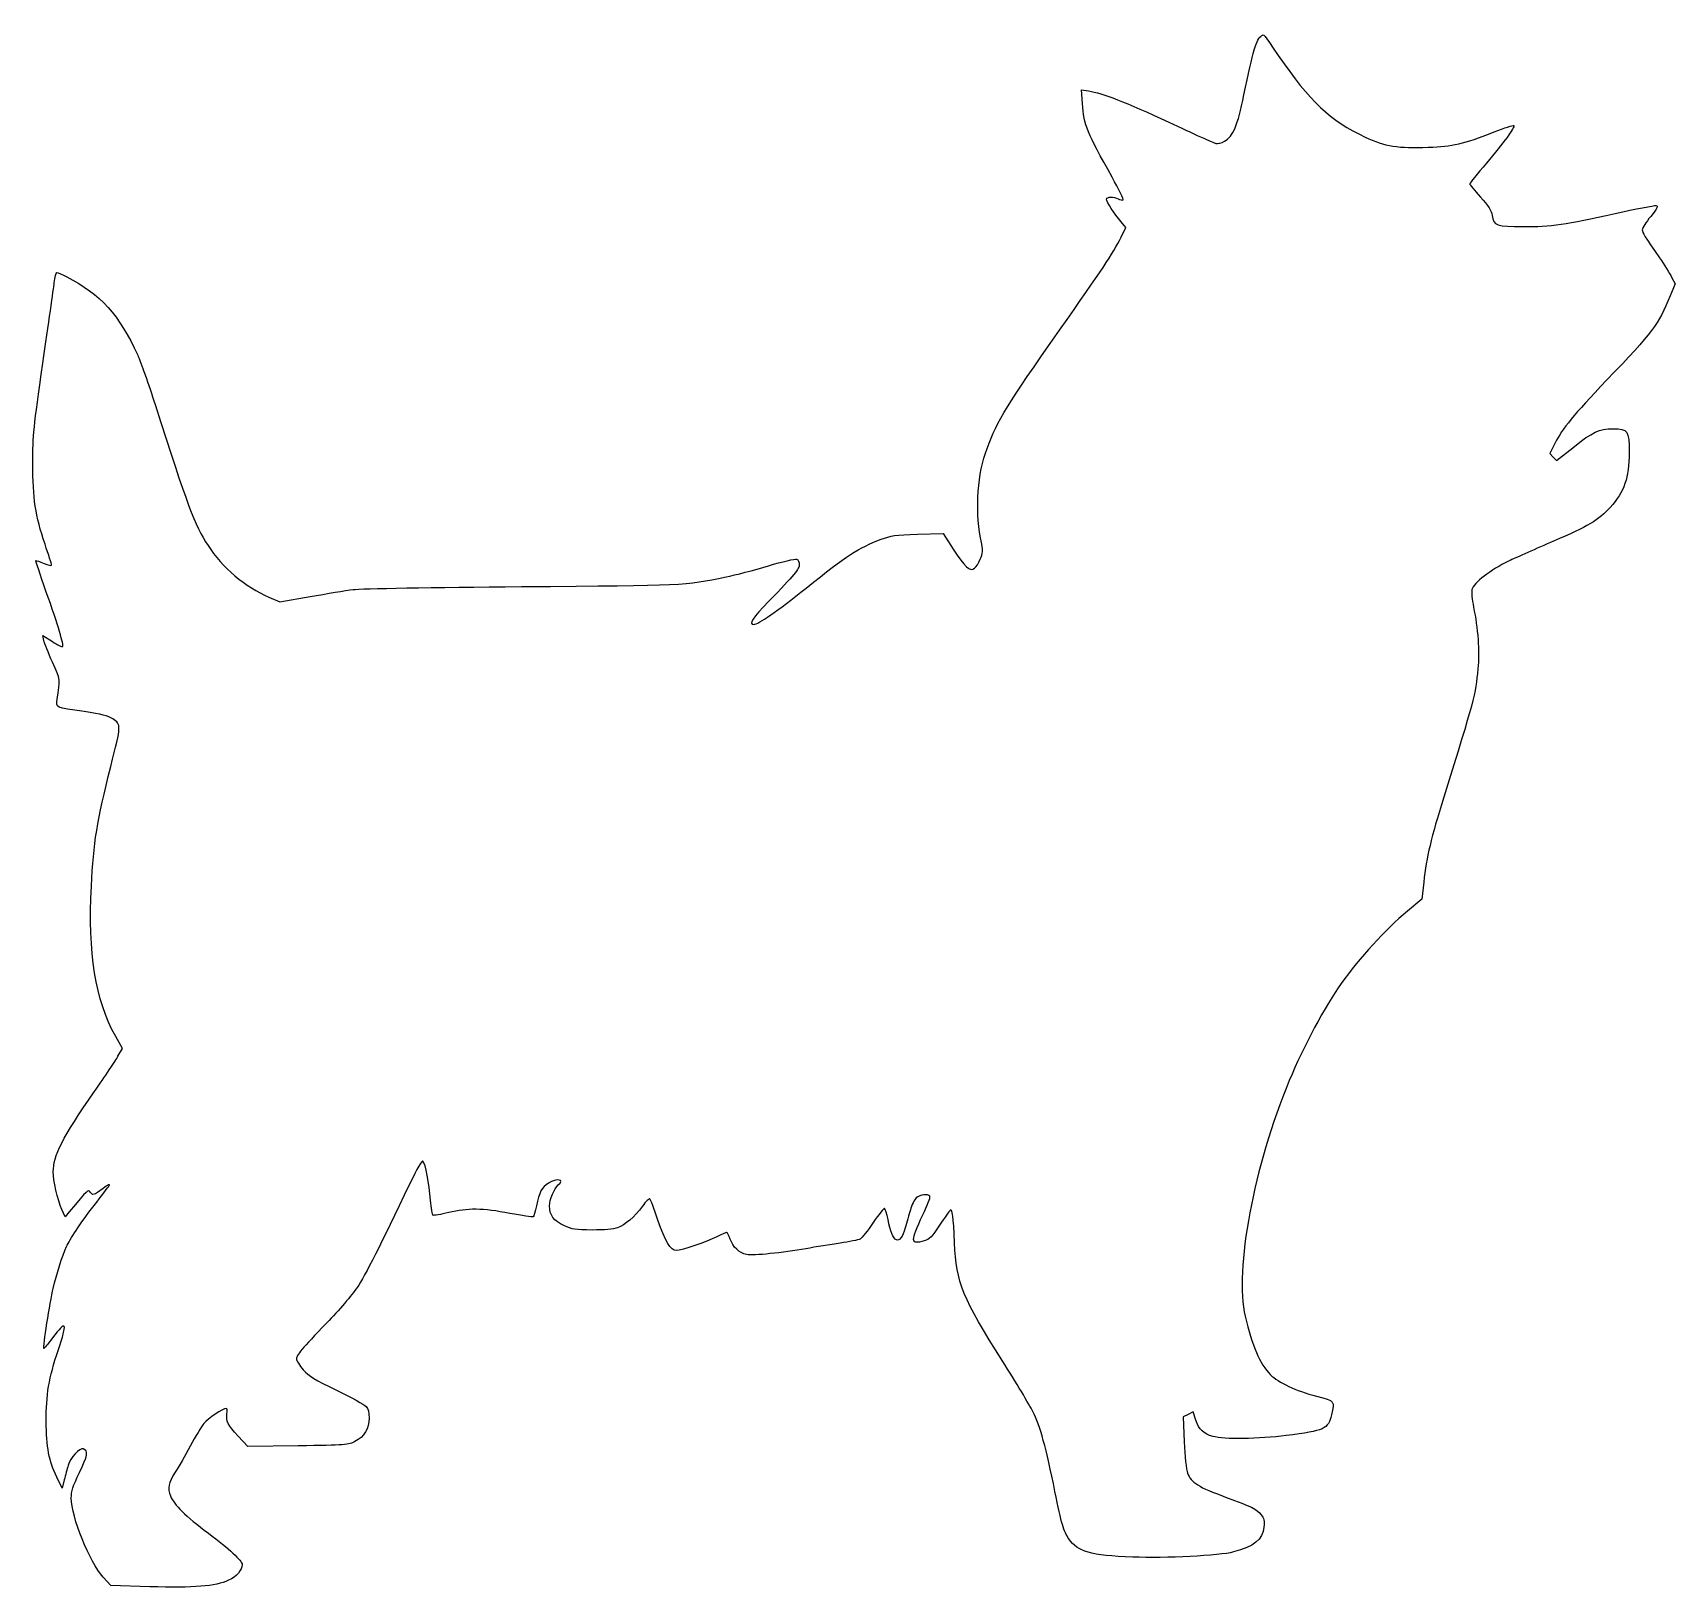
# Model space of a CAD drawing. Header units: centimetres. Extents: x -17.6 to 17.6, y -16.7 to 16.7.
import ezdxf

# ---------------------------------------------------------------- set-up
doc = ezdxf.new("R2010")
doc.units = ezdxf.units.CM
doc.header["$MEASUREMENT"] = 0
doc.layers.add('Layer 1', color=7, linetype='Continuous')

msp = doc.modelspace()

# ---------------------------------------------------------------- linework, layer by layer
at = {"layer": 'Layer 1'}
msp.add_open_spline([(8.763, 16.64053), (8.65011, 16.56997), (8.57603, 16.31597), (8.382, 15.367), (8.382, 15.367), (8.24442, 14.69672), (8.15622, 14.49211), (7.96219, 14.37217), (7.96219, 14.37217), (7.89869, 14.33689), (7.81755, 14.31573), (7.77875, 14.32631), (7.77875, 14.32631), (7.73994, 14.33689), (7.28486, 14.5415), (6.76628, 14.78492), (6.76628, 14.78492), (5.83495, 15.21884), (5.34811, 15.40581), (5.04825, 15.4552), (5.04825, 15.4552), (5.04825, 15.4552), (4.89303, 15.47989), (4.89303, 15.47989), (4.89303, 15.47989), (4.89303, 15.47989), (4.9142, 15.18356), (4.9142, 15.18356), (4.9142, 15.18356), (4.94948, 14.71084), (5.00945, 14.5662), (5.55273, 13.59959), (5.55273, 13.59959), (5.7009, 13.33853), (5.80673, 13.11981), (5.78909, 13.11276), (5.78909, 13.11276), (5.76792, 13.1057), (5.72206, 13.11629), (5.68326, 13.13745), (5.68326, 13.13745), (5.58448, 13.19037), (5.43279, 13.18684), (5.43279, 13.13039), (5.43279, 13.13039), (5.43279, 13.07395), (5.5986, 12.81289), (5.74323, 12.64708), (5.74323, 12.64708), (5.74323, 12.64708), (5.84906, 12.52361), (5.84906, 12.52361), (5.84906, 12.52361), (5.84906, 12.52361), (5.74323, 12.31194), (5.74323, 12.31194), (5.74323, 12.31194), (5.55979, 11.95563), (5.33754, 11.61344), (4.42384, 10.31875), (4.42384, 10.31875), (3.28084, 8.69597), (3.10092, 8.39964), (2.86809, 7.78228), (2.86809, 7.78228), (2.66348, 7.23547), (2.61056, 6.50875), (2.72698, 5.85964), (2.72698, 5.85964), (2.78342, 5.55978), (2.78342, 5.53861), (2.71992, 5.40103), (2.71992, 5.40103), (2.68464, 5.31989), (2.63173, 5.23522), (2.59998, 5.207), (2.59998, 5.207), (2.50473, 5.12939), (2.38479, 5.23875), (2.14137, 5.61622), (2.14137, 5.61622), (2.14137, 5.61622), (1.92265, 5.95136), (1.92265, 5.95136), (1.92265, 5.95136), (1.92265, 5.95136), (1.37584, 5.93725), (1.37584, 5.93725), (1.37584, 5.93725), (0.89606, 5.92314), (0.80081, 5.90903), (0.5962, 5.83142), (0.5962, 5.83142), (0.08467, 5.63386), (-0.11994, 5.49981), (-1.01599, 4.78367), (-1.01599, 4.78367), (-1.64041, 4.28273), (-2.0461, 4.00403), (-2.14135, 4.00403), (-2.14135, 4.00403), (-2.25424, 4.00403), (-2.16252, 4.14514), (-1.82385, 4.49439), (-1.82385, 4.49439), (-1.26293, 5.07295), (-1.16416, 5.19289), (-1.16416, 5.29167), (-1.16416, 5.29167), (-1.16416, 5.34106), (-1.18885, 5.39045), (-1.2206, 5.40456), (-1.2206, 5.40456), (-1.25235, 5.41514), (-1.52399, 5.35164), (-1.82738, 5.25992), (-1.82738, 5.25992), (-2.1343, 5.1682), (-2.53999, 5.06236), (-2.73402, 5.02356), (-2.73402, 5.02356), (-3.66183, 4.83659), (-3.57716, 4.84012), (-7.1261, 4.81542), (-7.1261, 4.81542), (-9.0311, 4.79778), (-10.57979, 4.77309), (-10.74207, 4.75192), (-10.74207, 4.75192), (-10.89729, 4.73075), (-11.31357, 4.66373), (-11.66635, 4.60023), (-11.66635, 4.60023), (-11.66635, 4.60023), (-12.31193, 4.48734), (-12.31193, 4.48734), (-12.31193, 4.48734), (-12.31193, 4.48734), (-12.54829, 4.58965), (-12.54829, 4.58965), (-12.54829, 4.58965), (-13.05276, 4.80132), (-13.56076, 5.23171), (-13.8571, 5.69384), (-13.8571, 5.69384), (-14.14991, 6.14892), (-14.29807, 6.54756), (-14.99304, 8.7242), (-14.99304, 8.7242), (-15.13062, 9.15459), (-15.29996, 9.63084), (-15.36698, 9.78253), (-15.36698, 9.78253), (-15.75856, 10.64331), (-16.16779, 11.09486), (-16.88745, 11.46175), (-16.88745, 11.46175), (-16.98976, 11.51114), (-17.08501, 11.55347), (-17.10264, 11.55347), (-17.10264, 11.55347), (-17.12028, 11.55347), (-17.1485, 11.45469), (-17.15908, 11.33475), (-17.15908, 11.33475), (-17.17319, 11.21128), (-17.28255, 10.43869), (-17.4025, 9.61319), (-17.4025, 9.61319), (-17.60358, 8.21266), (-17.61769, 8.07155), (-17.61769, 7.46125), (-17.61769, 7.46125), (-17.61769, 6.69572), (-17.56477, 6.34647), (-17.35663, 5.72558), (-17.35663, 5.72558), (-17.27902, 5.4998), (-17.21552, 5.29872), (-17.21552, 5.27755), (-17.21552, 5.27755), (-17.21552, 5.25638), (-17.2896, 5.27402), (-17.3778, 5.31283), (-17.3778, 5.31283), (-17.46952, 5.35164), (-17.54713, 5.37633), (-17.55419, 5.3728), (-17.55419, 5.3728), (-17.55772, 5.36574), (-17.45894, 5.07294), (-17.33547, 4.71663), (-17.33547, 4.71663), (-17.06736, 3.95816), (-16.94741, 3.55599), (-16.97564, 3.52777), (-16.97564, 3.52777), (-16.98622, 3.51366), (-17.08853, 3.56305), (-17.19789, 3.63713), (-17.19789, 3.63713), (-17.19789, 3.63713), (-17.4025, 3.76766), (-17.4025, 3.76766), (-17.4025, 3.76766), (-17.4025, 3.76766), (-17.38133, 3.6583), (-17.38133, 3.6583), (-17.38133, 3.6583), (-17.37075, 3.60186), (-17.28608, 3.39019), (-17.19436, 3.18911), (-17.19436, 3.18911), (-17.02503, 2.80458), (-17.02503, 2.82222), (-17.09558, 2.39536), (-17.09558, 2.39536), (-17.1238, 2.21544), (-17.13791, 2.2225), (-16.5135, 2.13078), (-16.5135, 2.13078), (-16.13956, 2.07786), (-16.0055, 2.04259), (-15.90319, 1.97556), (-15.90319, 1.97556), (-15.71622, 1.85209), (-15.71622, 1.85562), (-15.94552, 0.9525), (-15.94552, 0.9525), (-16.24185, -0.22225), (-16.31594, -0.68086), (-16.3618, -1.61219), (-16.3618, -1.61219), (-16.43588, -3.06563), (-16.27713, -4.04283), (-15.83969, -4.84011), (-15.83969, -4.84011), (-15.83969, -4.84011), (-15.69505, -5.10117), (-15.69505, -5.10117), (-15.69505, -5.10117), (-15.69505, -5.10117), (-15.7903, -5.26698), (-15.7903, -5.26698), (-15.7903, -5.26698), (-15.84322, -5.3587), (-16.07252, -5.7009), (-16.30183, -6.03251), (-16.30183, -6.03251), (-16.98269, -7.01676), (-17.18025, -7.40482), (-17.18025, -7.74348), (-17.18025, -7.74348), (-17.18025, -7.92692), (-17.085, -8.34673), (-16.99681, -8.55487), (-16.99681, -8.55487), (-16.99681, -8.55487), (-16.92625, -8.71362), (-16.92625, -8.71362), (-16.92625, -8.71362), (-16.92625, -8.71362), (-16.83806, -8.60779), (-16.83806, -8.60779), (-16.83806, -8.60779), (-16.43237, -8.12096), (-16.42884, -8.12096), (-16.3865, -8.18093), (-16.3865, -8.18093), (-16.32653, -8.25854), (-16.31594, -8.25501), (-16.11133, -8.10685), (-16.11133, -8.10685), (-16.00197, -8.02571), (-15.94905, -8.00102), (-15.9808, -8.04335), (-15.9808, -8.04335), (-16.00902, -8.08568), (-16.15366, -8.27618), (-16.30183, -8.46668), (-16.30183, -8.46668), (-16.61227, -8.8759), (-16.82747, -9.19693), (-16.8945, -9.34862), (-16.8945, -9.34862), (-16.98622, -9.55323), (-17.11322, -9.95187), (-17.18025, -10.2482), (-17.18025, -10.2482), (-17.25081, -10.54453), (-17.4025, -11.5182), (-17.38133, -11.53937), (-17.38133, -11.53937), (-17.3778, -11.5429), (-17.29314, -11.44412), (-17.19789, -11.31359), (-17.19789, -11.31359), (-16.8945, -10.91142), (-16.86628, -10.9714), (-17.07442, -11.5817), (-17.07442, -11.5817), (-17.27198, -12.16731), (-17.33548, -12.53773), (-17.33195, -13.1057), (-17.33195, -13.1057), (-17.32842, -13.65251), (-17.27198, -13.95237), (-17.10264, -14.30162), (-17.10264, -14.30162), (-17.10264, -14.30162), (-16.98975, -14.53445), (-16.98975, -14.53445), (-16.98975, -14.53445), (-16.98975, -14.53445), (-16.94389, -14.35806), (-16.94389, -14.35806), (-16.94389, -14.35806), (-16.9192, -14.25928), (-16.88039, -14.1217), (-16.85922, -14.05114), (-16.85922, -14.05114), (-16.81689, -13.88533), (-16.61228, -13.65956), (-16.53466, -13.69131), (-16.53466, -13.69131), (-16.42177, -13.73364), (-16.43941, -13.83948), (-16.6158, -14.19931), (-16.6158, -14.19931), (-16.76044, -14.49917), (-16.79219, -14.59795), (-16.79219, -14.74964), (-16.79219, -14.74964), (-16.79219, -15.15181), (-16.40061, -16.12195), (-16.1078, -16.4465), (-16.1078, -16.4465), (-16.1078, -16.4465), (-15.94552, -16.62642), (-15.94552, -16.62642), (-15.94552, -16.62642), (-15.94552, -16.62642), (-15.10944, -16.65111), (-15.10944, -16.65111), (-15.10944, -16.65111), (-14.14988, -16.68286), (-13.70891, -16.64405), (-13.41611, -16.51353), (-13.41611, -16.51353), (-13.24678, -16.43592), (-13.1233, -16.29128), (-13.1233, -16.17839), (-13.1233, -16.17839), (-13.1233, -16.09725), (-13.40905, -15.83267), (-13.84649, -15.50458), (-13.84649, -15.50458), (-14.34743, -15.13064), (-14.58027, -14.90133), (-14.66493, -14.70377), (-14.66493, -14.70377), (-14.73196, -14.54149), (-14.70726, -14.4286), (-14.5591, -14.19224), (-14.5591, -14.19224), (-14.49207, -14.08993), (-14.34743, -13.83946), (-14.23807, -13.63485), (-14.23807, -13.63485), (-14.12518, -13.43024), (-13.99465, -13.21152), (-13.94526, -13.14802), (-13.94526, -13.14802), (-13.86765, -13.04571), (-13.53957, -12.82346), (-13.46195, -12.82346), (-13.46195, -12.82346), (-13.44784, -12.82346), (-13.44078, -12.87638), (-13.45137, -12.93988), (-13.45137, -12.93988), (-13.47254, -13.10216), (-13.43726, -13.17271), (-13.20795, -13.42319), (-13.20795, -13.42319), (-13.20795, -13.42319), (-13.00334, -13.64191), (-13.00334, -13.64191), (-13.00334, -13.64191), (-13.00334, -13.64191), (-11.92384, -13.6278), (-11.92384, -13.6278), (-11.92384, -13.6278), (-10.90078, -13.61369), (-10.84081, -13.61016), (-10.70323, -13.53608), (-10.70323, -13.53608), (-10.50567, -13.43377), (-10.39984, -13.25739), (-10.39984, -13.03161), (-10.39984, -13.03161), (-10.39984, -12.90814), (-10.41748, -12.83405), (-10.46334, -12.78114), (-10.46334, -12.78114), (-10.50215, -12.74233), (-10.78437, -12.58711), (-11.09834, -12.43542), (-11.09834, -12.43542), (-11.57106, -12.20611), (-11.69101, -12.13203), (-11.81095, -11.99445), (-11.81095, -11.99445), (-11.89209, -11.8992), (-11.95912, -11.79689), (-11.95912, -11.76162), (-11.95912, -11.76162), (-11.95912, -11.68048), (-11.85329, -11.55348), (-11.30648, -10.98904), (-11.30648, -10.98904), (-11.05248, -10.72798), (-10.75967, -10.38579), (-10.65737, -10.23057), (-10.65737, -10.23057), (-10.48098, -9.96951), (-10.15643, -9.32746), (-9.52848, -8.0116), (-9.52848, -8.0116), (-9.36267, -7.65882), (-9.2639, -7.49654), (-9.24273, -7.51771), (-9.24273, -7.51771), (-9.18981, -7.57063), (-9.10515, -8.00102), (-9.08045, -8.35379), (-9.08045, -8.35379), (-9.06634, -8.52312), (-9.04517, -8.67129), (-9.02753, -8.67835), (-9.02753, -8.67835), (-9.01342, -8.68893), (-8.86172, -8.66424), (-8.68886, -8.62191), (-8.68886, -8.62191), (-8.28317, -8.52313), (-7.96214, -8.52666), (-7.37653, -8.63955), (-7.37653, -8.63955), (-7.11547, -8.68894), (-6.89322, -8.72069), (-6.87911, -8.71363), (-6.87911, -8.71363), (-6.865, -8.70657), (-6.83325, -8.59721), (-6.80855, -8.47727), (-6.80855, -8.47727), (-6.74858, -8.18799), (-6.68861, -8.07158), (-6.55102, -7.99044), (-6.55102, -7.99044), (-6.36758, -7.87755), (-6.19119, -7.9093), (-6.33935, -8.02925), (-6.33935, -8.02925), (-6.42402, -8.09981), (-6.52632, -8.34322), (-6.52632, -8.47728), (-6.52632, -8.47728), (-6.52632, -8.67484), (-6.4346, -8.79831), (-6.21588, -8.90061), (-6.21588, -8.90061), (-6.03596, -8.98528), (-5.97246, -8.99233), (-5.6091, -8.99586), (-5.6091, -8.99586), (-5.35157, -8.99586), (-5.15402, -8.97822), (-5.06582, -8.94647), (-5.06582, -8.94647), (-4.90354, -8.89003), (-4.70246, -8.71716), (-4.5296, -8.4808), (-4.5296, -8.4808), (-4.45904, -8.38555), (-4.38849, -8.31499), (-4.37438, -8.32558), (-4.37438, -8.32558), (-4.35674, -8.33616), (-4.27913, -8.5443), (-4.19799, -8.78419), (-4.19799, -8.78419), (-4.04277, -9.24633), (-3.92635, -9.43683), (-3.79935, -9.43683), (-3.79935, -9.43683), (-3.68999, -9.43683), (-3.15729, -9.25339), (-2.93504, -9.1405), (-2.93504, -9.1405), (-2.83626, -9.09111), (-2.74101, -9.04878), (-2.72337, -9.04878), (-2.72337, -9.04878), (-2.70573, -9.04878), (-2.67045, -9.11228), (-2.64576, -9.18989), (-2.64576, -9.18989), (-2.58932, -9.36275), (-2.45173, -9.48975), (-2.29651, -9.5215), (-2.29651, -9.5215), (-2.14482, -9.54972), (-1.51334, -9.48622), (-1.02298, -9.39803), (-1.02298, -9.39803), (-0.81837, -9.35922), (-0.49029, -9.30631), (-0.2892, -9.27809), (-0.2892, -9.27809), (-0.09164, -9.24987), (0.10238, -9.21106), (0.14119, -9.1899), (0.14119, -9.1899), (0.18, -9.16873), (0.307, -9.00998), (0.42341, -8.83359), (0.42341, -8.83359), (0.54335, -8.66073), (0.65272, -8.52667), (0.66683, -8.53373), (0.66683, -8.53373), (0.68447, -8.54431), (0.71622, -8.65367), (0.74091, -8.77362), (0.74091, -8.77362), (0.83969, -9.28515), (0.99491, -9.3557), (1.11133, -8.95001), (1.11133, -8.95001), (1.14308, -8.83712), (1.19247, -8.66426), (1.22069, -8.56548), (1.22069, -8.56548), (1.24891, -8.46317), (1.30536, -8.34676), (1.34769, -8.30795), (1.34769, -8.30795), (1.42883, -8.23387), (1.60169, -8.2127), (1.6405, -8.27267), (1.6405, -8.27267), (1.65461, -8.29384), (1.58406, -8.47375), (1.48881, -8.67131), (1.48881, -8.67131), (1.21717, -9.24281), (1.2207, -9.31689), (1.51703, -9.2287), (1.51703, -9.2287), (1.63345, -9.19342), (1.68284, -9.14403), (1.84864, -8.89003), (1.84864, -8.89003), (1.958, -8.72775), (2.06031, -8.58664), (2.07795, -8.57253), (2.07795, -8.57253), (2.12381, -8.54431), (2.14498, -8.696), (2.16967, -9.27103), (2.16967, -9.27103), (2.20848, -10.13181), (2.339, -10.45284), (3.20331, -11.81456), (3.20331, -11.81456), (3.48553, -12.25906), (3.77481, -12.74589), (3.84889, -12.89053), (3.84889, -12.89053), (4.00411, -13.19392), (4.13817, -13.67722), (4.32514, -14.60503), (4.32514, -14.60503), (4.46625, -15.31411), (4.50858, -15.45522), (4.625, -15.62456), (4.625, -15.62456), (4.8155, -15.90678), (5.08008, -15.98087), (5.99731, -16.01614), (5.99731, -16.01614), (6.69581, -16.04436), (7.85292, -15.98792), (8.15631, -15.90678), (8.15631, -15.90678), (8.60081, -15.79389), (8.78425, -15.6422), (8.80895, -15.37409), (8.80895, -15.37409), (8.82306, -15.23651), (8.81248, -15.18712), (8.74898, -15.10598), (8.74898, -15.10598), (8.6502, -14.97898), (8.55848, -14.93665), (7.98698, -14.72851), (7.98698, -14.72851), (7.41548, -14.52037), (7.23909, -14.41101), (7.17206, -14.21698), (7.17206, -14.21698), (7.14031, -14.13231), (7.11209, -13.85715), (7.1015, -13.54317), (7.1015, -13.54317), (7.1015, -13.54317), (7.08033, -13.00695), (7.08033, -13.00695), (7.08033, -13.00695), (7.08033, -13.00695), (7.18264, -12.95403), (7.18264, -12.95403), (7.18264, -12.95403), (7.18264, -12.95403), (7.28847, -12.90111), (7.28847, -12.90111), (7.28847, -12.90111), (7.28847, -12.90111), (7.34844, -13.07397), (7.34844, -13.07397), (7.34844, -13.07397), (7.42605, -13.28916), (7.50719, -13.36678), (7.71886, -13.42675), (7.71886, -13.42675), (7.94111, -13.49378), (8.71017, -13.48319), (9.28872, -13.40911), (9.28872, -13.40911), (10.11422, -13.30328), (10.19183, -13.268), (10.26239, -12.96461), (10.26239, -12.96461), (10.33295, -12.65769), (10.34, -12.66828), (9.94136, -12.56244), (9.94136, -12.56244), (9.4898, -12.44602), (9.12644, -12.27316), (8.94653, -12.09677), (8.94653, -12.09677), (8.72781, -11.87452), (8.55142, -11.46883), (8.40678, -10.84794), (8.40678, -10.84794), (8.17395, -9.85311), (8.59375, -7.60944), (9.35575, -5.78911), (9.35575, -5.78911), (9.65914, -5.06239), (10.13186, -4.17692), (10.47053, -3.70419), (10.47053, -3.70419), (10.86917, -3.15033), (11.40539, -2.56119), (11.89222, -2.14844), (11.89222, -2.14844), (11.89222, -2.14844), (12.19914, -1.89091), (12.19914, -1.89091), (12.19914, -1.89091), (12.19914, -1.89091), (12.24147, -1.52755), (12.24147, -1.52755), (12.24147, -1.52755), (12.30497, -0.97722), (12.39669, -0.58563), (12.67186, 0.29278), (12.67186, 0.29278), (13.32803, 2.39886), (13.34919, 2.48), (13.40564, 3.0515), (13.40564, 3.0515), (13.44092, 3.42192), (13.40564, 3.92286), (13.31039, 4.37442), (13.31039, 4.37442), (13.27864, 4.53317), (13.26453, 4.7025), (13.27511, 4.75542), (13.27511, 4.75542), (13.31039, 4.88948), (13.68786, 5.18228), (14.05828, 5.35867), (14.05828, 5.35867), (14.23467, 5.43981), (14.66859, 5.63384), (15.02842, 5.78906), (15.02842, 5.78906), (15.75161, 6.09598), (16.00561, 6.24767), (16.2455, 6.51578), (16.2455, 6.51578), (16.54889, 6.85445), (16.65119, 7.14725), (16.65119, 7.69053), (16.65119, 7.69053), (16.65119, 8.16325), (16.6265, 8.20206), (16.30547, 8.20206), (16.30547, 8.20206), (16.00208, 8.19853), (15.87508, 8.14209), (15.44116, 7.79637), (15.44116, 7.79637), (15.44116, 7.79637), (15.09191, 7.5212), (15.09191, 7.5212), (15.09191, 7.5212), (15.09191, 7.5212), (15.01783, 7.59528), (15.01783, 7.59528), (15.01783, 7.59528), (15.01783, 7.59528), (14.94727, 7.66936), (14.94727, 7.66936), (14.94727, 7.66936), (14.94727, 7.66936), (15.06016, 7.89867), (15.06016, 7.89867), (15.06016, 7.89867), (15.21891, 8.20911), (15.45527, 8.49486), (16.16788, 9.24275), (16.16788, 9.24275), (17.17682, 10.30108), (17.2756, 10.43161), (17.5296, 11.0525), (17.5296, 11.0525), (17.5296, 11.0525), (17.63896, 11.31356), (17.63896, 11.31356), (17.63896, 11.31356), (17.63896, 11.31356), (17.56135, 11.4582), (17.56135, 11.4582), (17.56135, 11.4582), (17.52254, 11.53934), (17.40613, 11.72631), (17.30382, 11.87095), (17.30382, 11.87095), (16.97574, 12.33662), (16.9334, 12.40717), (16.9334, 12.4742), (16.9334, 12.4742), (16.9334, 12.50948), (17.01454, 12.63648), (17.11332, 12.75995), (17.11332, 12.75995), (17.26501, 12.94692), (17.28265, 12.9822), (17.22621, 12.99278), (17.22621, 12.99278), (17.1874, 12.99984), (16.79582, 12.92222), (16.34779, 12.82345), (16.34779, 12.82345), (15.28946, 12.58709), (14.97196, 12.54123), (14.37576, 12.54123), (14.37576, 12.54123), (13.80779, 12.54123), (13.74429, 12.5624), (13.70901, 12.78112), (13.70901, 12.78112), (13.6949, 12.88343), (13.6314, 12.98573), (13.45854, 13.17623), (13.45854, 13.17623), (13.33154, 13.31734), (13.22923, 13.44434), (13.22923, 13.45845), (13.22923, 13.45845), (13.22923, 13.47256), (13.39151, 13.67012), (13.58554, 13.90295), (13.58554, 13.90295), (13.95596, 14.33687), (14.20643, 14.67906), (14.17468, 14.71081), (14.17468, 14.71081), (14.1641, 14.72139), (13.9736, 14.66142), (13.75135, 14.57323), (13.75135, 14.57323), (13.07754, 14.31217), (12.87646, 14.26631), (12.34024, 14.24515), (12.34024, 14.24515), (11.70171, 14.21693), (11.40185, 14.26632), (10.98557, 14.46387), (10.98557, 14.46387), (10.23063, 14.81665), (9.80024, 15.22234), (9.11938, 16.21365), (9.11938, 16.21365), (8.78777, 16.70048), (8.80894, 16.67226), (8.76307, 16.64051), (8.76307, 16.64051), (8.76307, 16.64051), (8.763, 16.64053), (8.763, 16.64053)], degree=3, knots=[0, 0, 0, 0, 0.00487805, 0.00487805, 0.00487805, 0.00487805, 0.0097561, 0.0097561, 0.0097561, 0.0097561, 0.01463415, 0.01463415, 0.01463415, 0.01463415, 0.0195122, 0.0195122, 0.0195122, 0.0195122, 0.02439024, 0.02439024, 0.02439024, 0.02439024, 0.02926829, 0.02926829, 0.02926829, 0.02926829, 0.03414634, 0.03414634, 0.03414634, 0.03414634, 0.03902439, 0.03902439, 0.03902439, 0.03902439, 0.04390244, 0.04390244, 0.04390244, 0.04390244, 0.04878049, 0.04878049, 0.04878049, 0.04878049, 0.05365854, 0.05365854, 0.05365854, 0.05365854, 0.05853659, 0.05853659, 0.05853659, 0.05853659, 0.06341463, 0.06341463, 0.06341463, 0.06341463, 0.06829268, 0.06829268, 0.06829268, 0.06829268, 0.07317073, 0.07317073, 0.07317073, 0.07317073, 0.07804878, 0.07804878, 0.07804878, 0.07804878, 0.08292683, 0.08292683, 0.08292683, 0.08292683, 0.08780488, 0.08780488, 0.08780488, 0.08780488, 0.09268293, 0.09268293, 0.09268293, 0.09268293, 0.09756098, 0.09756098, 0.09756098, 0.09756098, 0.10243902, 0.10243902, 0.10243902, 0.10243902, 0.10731707, 0.10731707, 0.10731707, 0.10731707, 0.11219512, 0.11219512, 0.11219512, 0.11219512, 0.11707317, 0.11707317, 0.11707317, 0.11707317, 0.12195122, 0.12195122, 0.12195122, 0.12195122, 0.12682927, 0.12682927, 0.12682927, 0.12682927, 0.13170732, 0.13170732, 0.13170732, 0.13170732, 0.13658537, 0.13658537, 0.13658537, 0.13658537, 0.14146341, 0.14146341, 0.14146341, 0.14146341, 0.14634146, 0.14634146, 0.14634146, 0.14634146, 0.15121951, 0.15121951, 0.15121951, 0.15121951, 0.15609756, 0.15609756, 0.15609756, 0.15609756, 0.16097561, 0.16097561, 0.16097561, 0.16097561, 0.16585366, 0.16585366, 0.16585366, 0.16585366, 0.17073171, 0.17073171, 0.17073171, 0.17073171, 0.17560976, 0.17560976, 0.17560976, 0.17560976, 0.1804878, 0.1804878, 0.1804878, 0.1804878, 0.18536585, 0.18536585, 0.18536585, 0.18536585, 0.1902439, 0.1902439, 0.1902439, 0.1902439, 0.19512195, 0.19512195, 0.19512195, 0.19512195, 0.2, 0.2, 0.2, 0.2, 0.20487805, 0.20487805, 0.20487805, 0.20487805, 0.2097561, 0.2097561, 0.2097561, 0.2097561, 0.21463415, 0.21463415, 0.21463415, 0.21463415, 0.2195122, 0.2195122, 0.2195122, 0.2195122, 0.22439024, 0.22439024, 0.22439024, 0.22439024, 0.22926829, 0.22926829, 0.22926829, 0.22926829, 0.23414634, 0.23414634, 0.23414634, 0.23414634, 0.23902439, 0.23902439, 0.23902439, 0.23902439, 0.24390244, 0.24390244, 0.24390244, 0.24390244, 0.24878049, 0.24878049, 0.24878049, 0.24878049, 0.25365854, 0.25365854, 0.25365854, 0.25365854, 0.25853659, 0.25853659, 0.25853659, 0.25853659, 0.26341463, 0.26341463, 0.26341463, 0.26341463, 0.26829268, 0.26829268, 0.26829268, 0.26829268, 0.27317073, 0.27317073, 0.27317073, 0.27317073, 0.27804878, 0.27804878, 0.27804878, 0.27804878, 0.28292683, 0.28292683, 0.28292683, 0.28292683, 0.28780488, 0.28780488, 0.28780488, 0.28780488, 0.29268293, 0.29268293, 0.29268293, 0.29268293, 0.29756098, 0.29756098, 0.29756098, 0.29756098, 0.30243902, 0.30243902, 0.30243902, 0.30243902, 0.30731707, 0.30731707, 0.30731707, 0.30731707, 0.31219512, 0.31219512, 0.31219512, 0.31219512, 0.31707317, 0.31707317, 0.31707317, 0.31707317, 0.32195122, 0.32195122, 0.32195122, 0.32195122, 0.32682927, 0.32682927, 0.32682927, 0.32682927, 0.33170732, 0.33170732, 0.33170732, 0.33170732, 0.33658537, 0.33658537, 0.33658537, 0.33658537, 0.34146341, 0.34146341, 0.34146341, 0.34146341, 0.34634146, 0.34634146, 0.34634146, 0.34634146, 0.35121951, 0.35121951, 0.35121951, 0.35121951, 0.35609756, 0.35609756, 0.35609756, 0.35609756, 0.36097561, 0.36097561, 0.36097561, 0.36097561, 0.36585366, 0.36585366, 0.36585366, 0.36585366, 0.37073171, 0.37073171, 0.37073171, 0.37073171, 0.37560976, 0.37560976, 0.37560976, 0.37560976, 0.3804878, 0.3804878, 0.3804878, 0.3804878, 0.38536585, 0.38536585, 0.38536585, 0.38536585, 0.3902439, 0.3902439, 0.3902439, 0.3902439, 0.39512195, 0.39512195, 0.39512195, 0.39512195, 0.4, 0.4, 0.4, 0.4, 0.40487805, 0.40487805, 0.40487805, 0.40487805, 0.4097561, 0.4097561, 0.4097561, 0.4097561, 0.41463415, 0.41463415, 0.41463415, 0.41463415, 0.4195122, 0.4195122, 0.4195122, 0.4195122, 0.42439024, 0.42439024, 0.42439024, 0.42439024, 0.42926829, 0.42926829, 0.42926829, 0.42926829, 0.43414634, 0.43414634, 0.43414634, 0.43414634, 0.43902439, 0.43902439, 0.43902439, 0.43902439, 0.44390244, 0.44390244, 0.44390244, 0.44390244, 0.44878049, 0.44878049, 0.44878049, 0.44878049, 0.45365854, 0.45365854, 0.45365854, 0.45365854, 0.45853659, 0.45853659, 0.45853659, 0.45853659, 0.46341463, 0.46341463, 0.46341463, 0.46341463, 0.46829268, 0.46829268, 0.46829268, 0.46829268, 0.47317073, 0.47317073, 0.47317073, 0.47317073, 0.47804878, 0.47804878, 0.47804878, 0.47804878, 0.48292683, 0.48292683, 0.48292683, 0.48292683, 0.48780488, 0.48780488, 0.48780488, 0.48780488, 0.49268293, 0.49268293, 0.49268293, 0.49268293, 0.49756098, 0.49756098, 0.49756098, 0.49756098, 0.50243902, 0.50243902, 0.50243902, 0.50243902, 0.50731707, 0.50731707, 0.50731707, 0.50731707, 0.51219512, 0.51219512, 0.51219512, 0.51219512, 0.51707317, 0.51707317, 0.51707317, 0.51707317, 0.52195122, 0.52195122, 0.52195122, 0.52195122, 0.52682927, 0.52682927, 0.52682927, 0.52682927, 0.53170732, 0.53170732, 0.53170732, 0.53170732, 0.53658537, 0.53658537, 0.53658537, 0.53658537, 0.54146341, 0.54146341, 0.54146341, 0.54146341, 0.54634146, 0.54634146, 0.54634146, 0.54634146, 0.55121951, 0.55121951, 0.55121951, 0.55121951, 0.55609756, 0.55609756, 0.55609756, 0.55609756, 0.56097561, 0.56097561, 0.56097561, 0.56097561, 0.56585366, 0.56585366, 0.56585366, 0.56585366, 0.57073171, 0.57073171, 0.57073171, 0.57073171, 0.57560976, 0.57560976, 0.57560976, 0.57560976, 0.5804878, 0.5804878, 0.5804878, 0.5804878, 0.58536585, 0.58536585, 0.58536585, 0.58536585, 0.5902439, 0.5902439, 0.5902439, 0.5902439, 0.59512195, 0.59512195, 0.59512195, 0.59512195, 0.6, 0.6, 0.6, 0.6, 0.60487805, 0.60487805, 0.60487805, 0.60487805, 0.6097561, 0.6097561, 0.6097561, 0.6097561, 0.61463415, 0.61463415, 0.61463415, 0.61463415, 0.6195122, 0.6195122, 0.6195122, 0.6195122, 0.62439024, 0.62439024, 0.62439024, 0.62439024, 0.62926829, 0.62926829, 0.62926829, 0.62926829, 0.63414634, 0.63414634, 0.63414634, 0.63414634, 0.63902439, 0.63902439, 0.63902439, 0.63902439, 0.64390244, 0.64390244, 0.64390244, 0.64390244, 0.64878049, 0.64878049, 0.64878049, 0.64878049, 0.65365854, 0.65365854, 0.65365854, 0.65365854, 0.65853659, 0.65853659, 0.65853659, 0.65853659, 0.66341463, 0.66341463, 0.66341463, 0.66341463, 0.66829268, 0.66829268, 0.66829268, 0.66829268, 0.67317073, 0.67317073, 0.67317073, 0.67317073, 0.67804878, 0.67804878, 0.67804878, 0.67804878, 0.68292683, 0.68292683, 0.68292683, 0.68292683, 0.68780488, 0.68780488, 0.68780488, 0.68780488, 0.69268293, 0.69268293, 0.69268293, 0.69268293, 0.69756098, 0.69756098, 0.69756098, 0.69756098, 0.70243902, 0.70243902, 0.70243902, 0.70243902, 0.70731707, 0.70731707, 0.70731707, 0.70731707, 0.71219512, 0.71219512, 0.71219512, 0.71219512, 0.71707317, 0.71707317, 0.71707317, 0.71707317, 0.72195122, 0.72195122, 0.72195122, 0.72195122, 0.72682927, 0.72682927, 0.72682927, 0.72682927, 0.73170732, 0.73170732, 0.73170732, 0.73170732, 0.73658537, 0.73658537, 0.73658537, 0.73658537, 0.74146341, 0.74146341, 0.74146341, 0.74146341, 0.74634146, 0.74634146, 0.74634146, 0.74634146, 0.75121951, 0.75121951, 0.75121951, 0.75121951, 0.75609756, 0.75609756, 0.75609756, 0.75609756, 0.76097561, 0.76097561, 0.76097561, 0.76097561, 0.76585366, 0.76585366, 0.76585366, 0.76585366, 0.77073171, 0.77073171, 0.77073171, 0.77073171, 0.77560976, 0.77560976, 0.77560976, 0.77560976, 0.7804878, 0.7804878, 0.7804878, 0.7804878, 0.78536585, 0.78536585, 0.78536585, 0.78536585, 0.7902439, 0.7902439, 0.7902439, 0.7902439, 0.79512195, 0.79512195, 0.79512195, 0.79512195, 0.8, 0.8, 0.8, 0.8, 0.80487805, 0.80487805, 0.80487805, 0.80487805, 0.8097561, 0.8097561, 0.8097561, 0.8097561, 0.81463415, 0.81463415, 0.81463415, 0.81463415, 0.8195122, 0.8195122, 0.8195122, 0.8195122, 0.82439024, 0.82439024, 0.82439024, 0.82439024, 0.82926829, 0.82926829, 0.82926829, 0.82926829, 0.83414634, 0.83414634, 0.83414634, 0.83414634, 0.83902439, 0.83902439, 0.83902439, 0.83902439, 0.84390244, 0.84390244, 0.84390244, 0.84390244, 0.84878049, 0.84878049, 0.84878049, 0.84878049, 0.85365854, 0.85365854, 0.85365854, 0.85365854, 0.85853659, 0.85853659, 0.85853659, 0.85853659, 0.86341463, 0.86341463, 0.86341463, 0.86341463, 0.86829268, 0.86829268, 0.86829268, 0.86829268, 0.87317073, 0.87317073, 0.87317073, 0.87317073, 0.87804878, 0.87804878, 0.87804878, 0.87804878, 0.88292683, 0.88292683, 0.88292683, 0.88292683, 0.88780488, 0.88780488, 0.88780488, 0.88780488, 0.89268293, 0.89268293, 0.89268293, 0.89268293, 0.89756098, 0.89756098, 0.89756098, 0.89756098, 0.90243902, 0.90243902, 0.90243902, 0.90243902, 0.90731707, 0.90731707, 0.90731707, 0.90731707, 0.91219512, 0.91219512, 0.91219512, 0.91219512, 0.91707317, 0.91707317, 0.91707317, 0.91707317, 0.92195122, 0.92195122, 0.92195122, 0.92195122, 0.92682927, 0.92682927, 0.92682927, 0.92682927, 0.93170732, 0.93170732, 0.93170732, 0.93170732, 0.93658537, 0.93658537, 0.93658537, 0.93658537, 0.94146341, 0.94146341, 0.94146341, 0.94146341, 0.94634146, 0.94634146, 0.94634146, 0.94634146, 0.95121951, 0.95121951, 0.95121951, 0.95121951, 0.95609756, 0.95609756, 0.95609756, 0.95609756, 0.96097561, 0.96097561, 0.96097561, 0.96097561, 0.96585366, 0.96585366, 0.96585366, 0.96585366, 0.97073171, 0.97073171, 0.97073171, 0.97073171, 0.97560976, 0.97560976, 0.97560976, 0.97560976, 0.9804878, 0.9804878, 0.9804878, 0.9804878, 0.98536585, 0.98536585, 0.98536585, 0.98536585, 0.9902439, 0.9902439, 0.9902439, 0.9902439, 1, 1, 1, 1], dxfattribs=at)

doc.saveas('drawing.dxf')
